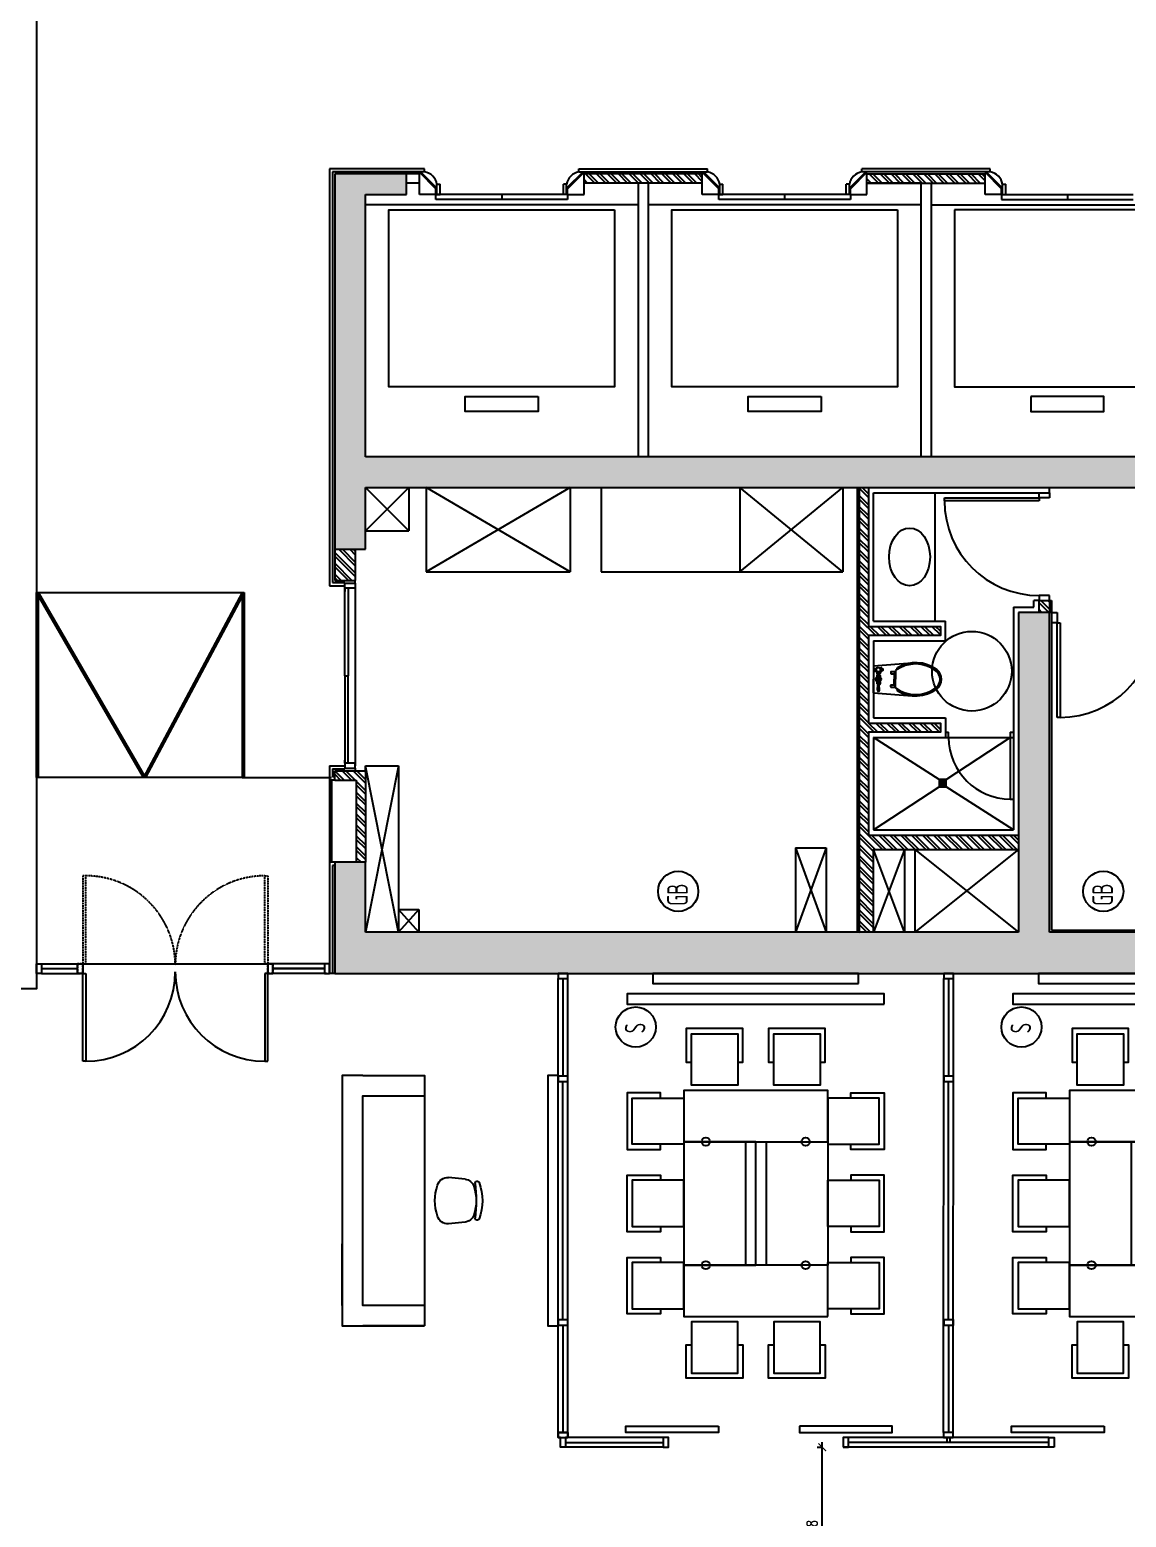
# Model space of a CAD drawing. Header units: millimetres. Extents: x 489570 to 664474, y -400689 to -233120.
# Drawn here: x 536595 to 547257, y -285264 to -270797 of the extents above; entities that cross this region are included whole.
import ezdxf
from ezdxf.lldxf.tags import DXFTag

# ---------------------------------------------------------------- set-up
doc = ezdxf.new("R2010")
doc.units = ezdxf.units.MM
doc.header["$LTSCALE"] = 10
doc.header["$MEASUREMENT"] = 0
doc.linetypes.add('HIDDEN', pattern=[0.375, 0.25, -0.125])
for name, color, linetype in [('03AFP', 2, 'Continuous'), ('06ADS', 6, 'Continuous'), ('07APP', 7, 'Continuous'), ('XREF BB LVL 3$0$X-WTC3-Level 3 segmented$0$DAS', 1, 'XREF BB LVL 3$0$X-WTC3-Level 3 segmented$0$DASHDOT'), ('XREF BB LVL 3$0$X-WTC3-Level 3 segmented$0$DOOR', 2, 'Continuous'), ('XREF BB LVL 3$0$X-WTC3-Level 3 segmented$0$DOR', 2, 'Continuous'), ('XREF BB LVL 3$0$X-WTC3-Level 3 segmented$0$FIN', 7, 'Continuous'), ('XREF BB LVL 3$0$X-WTC3-Level 3 segmented$0$HAT', 251, 'Continuous'), ('XREF BB LVL 3$0$X-WTC3-Level 3 segmented$0$HID', 1, 'XREF BB LVL 3$0$X-WTC3-Level 3 segmented$0$HIDDEN'), ('XREF BB LVL 3$0$X-WTC3-Level 3 segmented$0$PAT', 7, 'Continuous'), ('XREF BB LVL 3$0$X-WTC3-Level 3 segmented$0$ram', 1, 'Continuous'), ('XREF BB LVL 3$0$X-WTC3-Level 3 segmented$0$SAN', 8, 'Continuous'), ('XREF BB LVL 3$0$X-WTC3-Level 3 segmented$0$SHE', 7, 'Continuous'), ('XREF BB LVL 3$0$X-WTC3-Level 3 segmented$0$WAL', 7, 'Continuous'), ('XREF WTC3 FPPP MAY09 1$0$DIMFUR-IN', 1, 'Continuous'), ('XREF WTC3 FPPP MAY09 1$0$X-WTC3-Level 3 segmented$0$PAR-FUL', 2, 'Continuous'), ('XREF WTC3 FPPP MAY09 1$0$X-WTC3-Level 3 segmented$0$ram', 1, 'Continuous')]:
    doc.layers.add(name, color=color, linetype=linetype)
doc.styles.add('DIM', font='ROMANS.shx', dxfattribs={"width": 0.8})
doc.styles.add('XREF WTC3 FPPP MAY09 1$0$PTI', font='archstyl.shx', dxfattribs={"width": 0.75})
tags = doc.linetypes.add('XREF BB LVL 3$0$X-WTC3-Level 3 segmented$0$DASHDOT', pattern=[1, 0.5, -0.25, 0, -0.25]).pattern_tags.tags
tags[10:11] = [DXFTag(74, 4), DXFTag(75, 0), DXFTag(340, '0'), DXFTag(46, 1.0), DXFTag(50, 0.0), DXFTag(44, 0.0), DXFTag(45, 0.0)]
tags[8:9] = [DXFTag(74, 4), DXFTag(75, 0), DXFTag(340, '0'), DXFTag(46, 1.0), DXFTag(50, 0.0), DXFTag(44, 0.0), DXFTag(45, 0.0)]
tags[6:7] = [DXFTag(74, 4), DXFTag(75, 0), DXFTag(340, '0'), DXFTag(46, 1.0), DXFTag(50, 0.0), DXFTag(44, 0.0), DXFTag(45, 0.0)]
tags[4:5] = [DXFTag(74, 4), DXFTag(75, 0), DXFTag(340, '0'), DXFTag(46, 1.0), DXFTag(50, 0.0), DXFTag(44, 0.0), DXFTag(45, 0.0)]
tags = doc.linetypes.add('XREF BB LVL 3$0$X-WTC3-Level 3 segmented$0$HIDDEN', pattern=[0.375, 0.25, -0.125]).pattern_tags.tags
tags[6:7] = [DXFTag(74, 4), DXFTag(75, 0), DXFTag(340, '0'), DXFTag(46, 1.0), DXFTag(50, 0.0), DXFTag(44, 0.0), DXFTag(45, 0.0)]
tags[4:5] = [DXFTag(74, 4), DXFTag(75, 0), DXFTag(340, '0'), DXFTag(46, 1.0), DXFTag(50, 0.0), DXFTag(44, 0.0), DXFTag(45, 0.0)]
tags = doc.linetypes.add('XREF WTC3 FPPP MAY09 1$0$HIDDEN', pattern=[0.375, 0.25, -0.125]).pattern_tags.tags
tags[6:7] = [DXFTag(74, 4), DXFTag(75, 0), DXFTag(340, '0'), DXFTag(46, 1.0), DXFTag(50, 0.0), DXFTag(44, 0.0), DXFTag(45, 0.0)]
tags[4:5] = [DXFTag(74, 4), DXFTag(75, 0), DXFTag(340, '0'), DXFTag(46, 1.0), DXFTag(50, 0.0), DXFTag(44, 0.0), DXFTag(45, 0.0)]
doc.dimstyles.new('DIM 50', dxfattribs={"dimscale": 50, "dimtxt": 2, "dimasz": 1.5, "dimexe": 1, "dimexo": 1, "dimgap": 1, "dimtad": 1, "dimdec": 0, "dimzin": 0, "dimdsep": 46, "dimtxsty": 'DIM', "dimblk": 'ARCHTICK', "dimcen": 0.09, "dimdle": 1, "dimclrd": 9, "dimclre": 9, "dimclrt": 3, "dimadec": 0, "dimazin": 0, "dimtfac": 1, "dimtdec": 0, "dimtix": 1, "dimtmove": 2, "dimatfit": 3, "dimldrblk": 'DOT', "dimfxl": 2, "dimtolj": 1, "dimtzin": 0, "dimarcsym": 0})
pattern_1 = [(225, (259.5, -12500), (53.033, -53.033), []), (225, (224.145, -12500), (53.033, -53.033), [])]

# ---------------------------------------------------------------- blocks, each defined once
blk = doc.blocks.new('XREF WTC3 FPPP MAY09 1$0$MEETING TABLE MMU')
at = {"layer": '03AFP'}
for points in [[(139472, -147061), (139922, -147061), (139922, -147561), (139472, -147561), (139472, -147061), (139922, -147061), (139922, -147336), (139972, -147336), (139972, -147011), (139422, -147011), (139422, -147336), (139472, -147336), (139472, -147061)], [(140272, -147061), (140722, -147061), (140722, -147561), (140272, -147561), (140272, -147061), (140722, -147061), (140722, -147336), (140772, -147336), (140772, -147011), (140222, -147011), (140222, -147336), (140272, -147336), (140272, -147061)], [(138897, -148136), (138897, -147686), (139397, -147686), (139397, -148136), (138897, -148136), (138897, -147686), (139172, -147686), (139172, -147636), (138847, -147636), (138847, -148186), (139172, -148186), (139172, -148136), (138897, -148136)], [(140797, -148111), (140797, -147611), (139397, -147611), (139397, -148111)], [(141297, -148136), (141297, -147686), (140797, -147686), (140797, -148136), (141297, -148136), (141297, -147686), (141022, -147686), (141022, -147636), (141347, -147636), (141347, -148186), (141022, -148186), (141022, -148136), (141297, -148136)], [(139397, -149311), (140097, -149311), (140097, -148111), (139397, -148111)], [(140097, -149311), (140097, -148111), (139997, -148111), (139997, -149311)], [(140097, -149311), (140097, -148111), (140197, -148111), (140197, -149311)], [(140797, -149311), (140097, -149311), (140097, -148111), (140797, -148111)], [(138897, -148486), (138897, -148936), (139397, -148936), (139397, -148486), (138897, -148486), (138897, -148936), (139172, -148936), (139172, -148986), (138847, -148986), (138847, -148436), (139172, -148436), (139172, -148486), (138897, -148486)], [(141297, -148486), (141297, -148936), (140797, -148936), (140797, -148486), (141297, -148486), (141297, -148936), (141022, -148936), (141022, -148986), (141347, -148986), (141347, -148436), (141022, -148436), (141022, -148486), (141297, -148486)], [(138897, -149286), (138897, -149736), (139397, -149736), (139397, -149286), (138897, -149286), (138897, -149736), (139172, -149736), (139172, -149786), (138847, -149786), (138847, -149236), (139172, -149236), (139172, -149286), (138897, -149286)], [(141297, -149286), (141297, -149736), (140797, -149736), (140797, -149286), (141297, -149286), (141297, -149736), (141022, -149736), (141022, -149786), (141347, -149786), (141347, -149236), (141022, -149236), (141022, -149286), (141297, -149286)], [(140797, -149811), (140797, -149311), (139397, -149311), (139397, -149811)], [(139472, -150361), (139922, -150361), (139922, -149861), (139472, -149861), (139472, -150361), (139922, -150361), (139922, -150086), (139972, -150086), (139972, -150411), (139422, -150411), (139422, -150086), (139472, -150086), (139472, -150361)], [(140272, -150361), (140722, -150361), (140722, -149861), (140272, -149861), (140272, -150361), (140722, -150361), (140722, -150086), (140772, -150086), (140772, -150411), (140222, -150411), (140222, -150086), (140272, -150086), (140272, -150361)]]:
    blk.add_lwpolyline(points, close=True, dxfattribs=at)
for centre in [(139612, -148111), (140582, -148111), (139612, -149311), (140582, -149311)]:
    blk.add_circle(centre, 40, dxfattribs=at)
blk = doc.blocks.new('XREF WTC3 FPPP MAY09 1$0$KURSI1')
at = {"layer": '03AFP'}
for p, q in [((-220, 32), (-236, 193)), ((197, 32), (213, 193))]:
    blk.add_line(p, q, dxfattribs=at)
blk.add_lwpolyline([(213, 193, 0.371325), (138, 300, 0.17376), (-161, 300, 0.371325), (-236, 193)], format="xyb", dxfattribs=at)
for centre, radius, start, end in [((-120, 42), 100, 185.7106, 251.518), ((97, 42), 100, 288.482, 354.2894), ((-181, -85), 20, 82.7899, 249.4784), ((-11, 367), 503, 249.4784, 290.5216), ((-11, 1254), 1330, 262.7899, 277.2101), ((-11, 367), 443, 251.518, 288.482), ((158, -85), 20, 290.5216, 97.2101)]:
    blk.add_arc(centre, radius, start, end, dxfattribs=at)
blk = doc.blocks.new('XREF BB LVL 3$0$X-WTC3-Level 3 segmented$0$PA105X')
at = {"layer": 'XREF BB LVL 3$0$X-WTC3-Level 3 segmented$0$DOOR'}
for p, q in [((-0.08, 0.1), (-0.08, 1.02)), ((-0.08, 1.02), (-0.05, 1.02)), ((-0.05, 1.02), (-0.05, 0.1)), ((-1.05, 0.1), (-1.05, 0)), ((-1, 0.1), (-1.05, 0.1)), ((-1.05, 0), (-1, 0)), ((-1, 0), (-1, 0.1)), ((-0.05, 0.1), (-0.08, 0.1)), ((-0.05, 0.1), (0, 0.1)), ((-0.05, 0), (-0.05, 0.1)), ((0, 0), (-0.05, 0)), ((0, 0.1), (0, 0))]:
    blk.add_line(p, q, dxfattribs=at)
blk.add_arc((-0.08, 0.1), 0.92, 90, 180, dxfattribs=at)
blk = doc.blocks.new('XREF BB LVL 3$0$X-WTC3-Level 3 segmented$0$TA-CU714V')
at = {"layer": 'XREF BB LVL 3$0$X-WTC3-Level 3 segmented$0$SAN', "color": 0, "linetype": 'Continuous'}
for p, q in [((0, 65), (376, 95)), ((0, 65), (0, -65)), ((10, 14), (10, 37)), ((22, 34), (10, 34)), ((22, 17), (10, 17)), ((22, 12), (22, 39)), ((30, 12), (30, 39)), ((30, 14), (33, 14)), ((34, 8), (64, 8)), ((36, 11), (36, 8)), ((56, 48), (67, 48)), ((61, 9), (61, 8)), ((68, 12), (64, 12)), ((68, 11), (68, 48)), ((68, 48), (75, 48)), ((68, 11), (74, 11)), ((70, 11), (70, 48)), ((83, 34), (82, 34)), ((83, 26), (82, 26)), ((83, 39), (83, 21)), ((83, 39), (88, 39)), ((83, 21), (88, 21)), ((90, 37), (90, 22)), ((167, 7), (167, -7)), ((170, 10), (213, 10)), ((213, 17), (213, -65)), ((230, 30), (230, 44)), ((0, -195), (0, -65)), ((33, -29), (33, -45)), ((34, -7), (64, -7)), ((34, -27), (63, -27)), ((34, -91), (64, -91)), ((34, -107), (64, -107)), ((36, -91), (36, -86)), ((38, -27), (38, -7)), ((38, -107), (38, -114)), ((38, -168), (42, -115)), ((40, -115), (59, -115)), ((59, -168), (56, -115)), ((59, -27), (59, -7)), ((61, -107), (61, -114)), ((64, -29), (64, -45)), ((64, -91), (64, -84)), ((167, -137), (167, -123)), ((170, -11), (202, -11)), ((170, -120), (202, -120)), ((170, -141), (213, -141)), ((202, -6), (202, -65)), ((202, -124), (202, -65)), ((206, -3), (213, -3)), ((206, -127), (213, -127)), ((213, -147), (213, -65)), ((0, -195), (376, -226)), ((230, -160), (230, -174))]:
    blk.add_line(p, q, dxfattribs=at)
for points in [[(30, 39, 0.118426), (30, 40, 0.104638), (29, 41, 0.089652), (28, 42, 0.081329), (26, 42, 0.081329), (25, 42, 0.089652), (23, 41, 0.104638), (23, 40, 0.118426), (22, 39, 0.118426), (23, 38, 0.104638), (23, 37, 0.089652), (25, 36, 0.081329), (26, 36, 0.081329), (28, 36, 0.089652), (29, 37, 0.104638), (30, 38, 0.118426)], [(30, 26, 0.050004), (30, 29, 0.063828), (29, 31, 0.10367), (28, 33, 0.177525), (26, 34, 0.177525), (25, 33, 0.10367), (23, 31, 0.063828), (23, 29, 0.050004), (22, 26, 0.050004), (23, 22, 0.063828), (23, 20, 0.10367), (25, 18, 0.177525), (26, 18, 0.177525), (28, 18, 0.10367), (29, 20, 0.063828), (30, 22, 0.050004)], [(30, 12, 0.118426), (30, 14, 0.104638), (29, 15, 0.089652), (28, 15, 0.081329), (26, 16, 0.081329), (25, 15, 0.089652), (23, 15, 0.104638), (23, 14, 0.118426), (22, 12, 0.118426), (23, 11, 0.104638), (23, 10, 0.089652), (25, 10, 0.081329), (26, 9, 0.081329), (28, 9, 0.089652), (29, 10, 0.104638), (30, 11, 0.118426)], [(34, -7, 0.190243), (35, -7, 0.100817), (37, -5, 0.058938), (37, -3, 0.045387), (38, 0, 0.045387), (37, 4, 0.058938), (37, 6, 0.100817), (35, 8, 0.190243), (34, 8, 0.190243), (33, 8, 0.100817), (32, 6, 0.058938), (31, 4, 0.045387), (31, 0, 0.045387), (31, -3, 0.058938), (32, -5, 0.100817), (33, -7, 0.190243)], [(49, -7, 0.074722), (53, -7, 0.085277), (57, -5, 0.106212), (59, -2, 0.127921), (60, 0, 0.127921), (59, 3, 0.106212), (57, 6, 0.085277), (53, 7, 0.074722), (49, 8, 0.074722), (45, 7, 0.085277), (42, 6, 0.106212), (40, 3, 0.127921), (39, 0, 0.127921), (40, -2, 0.106212), (42, -5, 0.085277), (45, -7, 0.074722)], [(64, -7, 0.190243), (66, -7, 0.100817), (67, -5, 0.058938), (68, -3, 0.045387), (68, 0, 0.045387), (68, 4, 0.058938), (67, 6, 0.100817), (66, 8, 0.190243), (64, 8, 0.190243), (63, 8, 0.100817), (62, 6, 0.058938), (61, 4, 0.045387), (61, 0, 0.045387), (61, -3, 0.058938), (62, -5, 0.100817), (63, -7, 0.190243)], [(34, -107, 0.190243), (35, -106, 0.100817), (37, -104, 0.058938), (37, -102, 0.045387), (38, -99, 0.045387), (37, -96, 0.058938), (37, -94, 0.100817), (35, -92, 0.190243), (34, -91, 0.190243), (33, -92, 0.100817), (32, -94, 0.058938), (31, -96, 0.045387), (31, -99, 0.045387), (31, -102, 0.058938), (32, -104, 0.100817), (33, -106, 0.190243)], [(49, -107, 0.074722), (53, -106, 0.085277), (57, -104, 0.106212), (59, -102, 0.127921), (60, -99, 0.127921), (59, -96, 0.106212), (57, -94, 0.085277), (53, -92, 0.074722), (49, -91, 0.074722), (45, -92, 0.085277), (42, -94, 0.106212), (40, -96, 0.127921), (39, -99, 0.127921), (40, -102, 0.106212), (42, -104, 0.085277), (45, -106, 0.074722)], [(64, -107, 0.190243), (66, -106, 0.100817), (67, -104, 0.058938), (68, -102, 0.045387), (68, -99, 0.045387), (68, -96, 0.058938), (67, -94, 0.100817), (66, -92, 0.190243), (64, -91, 0.190243), (63, -92, 0.100817), (62, -94, 0.058938), (61, -96, 0.045387), (61, -99, 0.045387), (61, -102, 0.058938), (62, -104, 0.100817), (63, -106, 0.190243)]]:
    blk.add_lwpolyline(points, format="xyb", close=True, dxfattribs=at)
blk.add_lwpolyline([(49, -56), (41, -60), (41, -68), (49, -73), (56, -68), (56, -60)], close=True, dxfattribs=at)
for centre, radius in [((48, -64), 25.1), ((48, -64), 20.5), ((49, -64), 6.36)]:
    blk.add_circle(centre, radius, dxfattribs=at)
for centre, radius, start, end in [((0, 37), 9.84, 0.5943, 92.0533), ((0, 14), 9.84, 267.9467, 359.4057), ((55, 3), 44.4, 89.1806, 124.5357), ((33, 11), 2.59, 0, 90), ((64, 9), 2.59, 90, 180), ((67, 47), 1.04, 0, 90), ((74, 16), 5.18, 270, 333.0965), ((75, 43), 5.18, 22.5111, 90), ((44, 31), 38.2, 333.0965, 22.5111), ((88, 37), 1.55, 0, 90), ((88, 22), 1.55, 270, 0), ((170, 7), 3.24, 90, 180), ((217, 17), 3.24, 126.7705, 180), ((410, -242), 326, 53.0131, 126.7705), ((233, 44), 3.24, 121.7858, 180), ((410, -242), 339, 53.0131, 121.7858), ((543, -64), 104, 359.3863, 52.4897), ((543, -64), 117, 359.3863, 52.4897), ((34, -29), 1.55, 90, 180), ((40, -114), 1.55, 180, 270), ((59, -114), 1.55, 270, 0), ((63, -29), 1.55, 0, 90), ((170, -7), 3.24, 180, 270), ((170, -123), 3.24, 90, 180), ((170, -137), 3.24, 180, 270), ((206, -6), 3.24, 90, 180), ((206, -124), 3.24, 180, 270), ((543, -66), 104, 307.5103, 0.6137), ((543, -66), 117, 307.5103, 0.6137), ((48, -171), 10.8, 162.4211, 13.723), ((217, -147), 3.24, 180, 233.2295), ((410, 112), 326, 233.2295, 306.9869), ((233, -174), 3.24, 180, 238.2142), ((410, 112), 339, 238.2142, 306.9869)]:
    blk.add_arc(centre, radius, start, end, dxfattribs=at)
blk = doc.blocks.new('XREF BB LVL 3$0$X-WTC3-Level 3 segmented$0$CORE3-8')
at = {"layer": 'XREF BB LVL 3$0$X-WTC3-Level 3 segmented$0$HAT'}
for points in [[(-9325, -1550), (-9325, -14950), (-1550, -14950), (-1550, -11440), (-1850, -11440), (-1850, -14550), (-5815, -14550), (-5815, -9600), (-6115, -9600), (-6115, -14550), (-8925, -14550), (-8925, -8500), (-5815, -8500), (-5815, -8200), (-8925, -8200), (-8925, -1850), (-8245, -1850), (-8245, -1550)], [(-1750, -9600), (-1750, -10000), (-4300, -10000), (-4300, -1850), (-1750, -1850), (-1750, -2250), (-1550, -2250), (-1550, -1550), (-5200, -1550), (-5200, -1850), (-4600, -1850), (-4600, -10300), (-1550, -10300), (-1550, -9600)]]:
    blk.add_hatch(color=256, dxfattribs=at).paths.add_polyline_path(points)
h = blk.add_hatch(dxfattribs=at)
h.set_pattern_fill('ANSI32', color=8, scale=200, style=0)
h.set_pattern_definition([(45, (-259.5, 12500), (-53.033, 53.033), []), (45, (-224.145, 12500), (-53.033, 53.033), [])])
h.paths.add_polyline_path([(-1550, -3975), (-1640, -3975), (-1640, -5125), (-1550, -5125)])
h.paths.add_polyline_path([(-1550, -6725), (-1640, -6725), (-1640, -7875), (-1550, -7875)])
h = blk.add_hatch(dxfattribs=at)
h.set_pattern_fill('ANSI32', color=8, scale=200, angle=180, style=0)
h.set_pattern_definition(pattern_1)
h.paths.add_polyline_path([(-8925, -6790), (-8120, -6790), (-8120, -8200), (-7980, -8200), (-7980, -6740), (-6980, -6740), (-6980, -7440), (-6890, -7440), (-6890, -6740), (-6875, -6740), (-6875, -6650), (-8925, -6650)])
h.paths.add_polyline_path([(-6875, -6740), (-6040, -6740), (-6040, -7440), (-5950, -7440), (-5950, -6740), (-4600, -6740), (-4600, -6650), (-6875, -6650)])
h = blk.add_hatch(dxfattribs=at)
h.set_pattern_fill('ANSI32', color=8, scale=200, angle=180, style=0)
h.set_pattern_definition(pattern_1)
h.paths.add_polyline_path([(-5700, -8500), (-5700, -8400), (-5815, -8400), (-5815, -8500)])
at = {"layer": 'XREF BB LVL 3$0$X-WTC3-Level 3 segmented$0$SAN'}
h = blk.add_hatch(dxfattribs=at)
h.set_pattern_fill('ANSI31', color=256, scale=100, angle=225, style=0)
h.set_pattern_definition([(270, (257, -12500), (12.5, -4e-15), [])])
h.paths.add_polyline_path([(-7512, -7497), (-7442, -7497), (-7442, -7427), (-7512, -7427)])
at = {"layer": 'XREF BB LVL 3$0$X-WTC3-Level 3 segmented$0$DAS'}
for p, q in [((-8925, -2170), (-7305, -1850)), ((-7305, -2170), (-8925, -1850)), ((-4600, -2270), (-5020, -1850)), ((-5020, -2270), (-4600, -1850)), ((-8925, -2370), (-8705, -2170)), ((-8705, -2370), (-8925, -2170)), ((-4600, -3840), (-5420, -2440)), ((-5420, -3840), (-4600, -2440)), ((-5420, -6490), (-4600, -5490)), ((-5420, -5490), (-4600, -6490)), ((-8105, -6330), (-8925, -6030)), ((-8105, -6030), (-8925, -6330)), ((-8925, -7090), (-8120, -6790)), ((-8120, -7090), (-8925, -6790)), ((-8120, -8200), (-8925, -7190)), ((-8120, -7190), (-8925, -8200))]:
    blk.add_line(p, q, dxfattribs=at)
at = {"layer": 'XREF BB LVL 3$0$X-WTC3-Level 3 segmented$0$DOOR'}
for p, q in [((-7445, -1550), (-7445, -1500)), ((-7305, -1500), (-7445, -1500)), ((-7415, -1550), (-7415, -1530)), ((-7335, -1530), (-7415, -1530)), ((-7335, -1530), (-7335, -1650)), ((-7305, -1500), (-7305, -1650)), ((-5555, -1500), (-5555, -1650)), ((-5525, -1530), (-5525, -1650)), ((-7330, -1650), (-7335, -1650)), ((-7330, -1650), (-7330, -1750)), ((-7280, -1650), (-7330, -1650)), ((-7280, -1650), (-7250, -1650)), ((-7280, -1750), (-7280, -1650)), ((-6430, -1650), (-7280, -1650)), ((-7280, -1680), (-6430, -1680)), ((-6430, -1650), (-5580, -1650)), ((-6430, -1650), (-6430, -1680)), ((-5580, -1680), (-6430, -1680)), ((-5580, -1650), (-5610, -1650)), ((-5580, -1750), (-5580, -1650)), ((-5580, -1650), (-5530, -1650)), ((-5530, -1650), (-5525, -1650)), ((-5530, -1650), (-5530, -1750)), ((-7330, -1750), (-7355, -1750)), ((-7355, -1850), (-7305, -1850)), ((-7330, -1750), (-7280, -1750)), ((-5555, -1750), (-7305, -1750)), ((-5530, -1750), (-5580, -1750)), ((-5530, -1750), (-5505, -1750))]:
    blk.add_line(p, q, dxfattribs=at)
at = {"layer": 'XREF BB LVL 3$0$X-WTC3-Level 3 segmented$0$DOOR', "color": 8}
for p, q in [((-7445, -1550), (-7355, -1550)), ((-7445, -1550), (-7445, -1760)), ((-7387, -1550), (-7445, -1608)), ((-7355, -1553), (-7445, -1643)), ((-7355, -1550), (-7355, -1850)), ((-5505, -1550), (-5505, -1750)), ((-5478, -1550), (-5505, -1577)), ((-7355, -1730), (-7475, -1850)), ((-7355, -1624), (-7445, -1714)), ((-7355, -1659), (-7445, -1749)), ((-7703, -1760), (-7793, -1850)), ((-7668, -1760), (-7758, -1850)), ((-7597, -1760), (-7687, -1850)), ((-7562, -1760), (-7652, -1850)), ((-7491, -1760), (-7581, -1850)), ((-7456, -1760), (-7546, -1850)), ((-7355, -1765), (-7440, -1850)), ((-7355, -1836), (-7369, -1850))]:
    blk.add_line(p, q, dxfattribs=at)
at = {"layer": 'XREF BB LVL 3$0$X-WTC3-Level 3 segmented$0$DOR'}
for p, q in [((-7445, -1500), (-8245, -1500)), ((-7445, -1520), (-8245, -1520)), ((-7030, -7490), (-7030, -8150)), ((-7030, -7520), (-6980, -7520)), ((-6980, -7490), (-6980, -7520)), ((-6980, -8120), (-7630, -8120)), ((-7630, -8120), (-7630, -8150)), ((-6980, -8120), (-6980, -8150))]:
    blk.add_line(p, q, dxfattribs=at)
blk.add_arc((-7030, -8120), 600, 90, 180, dxfattribs=at)
at = {"layer": 'XREF BB LVL 3$0$X-WTC3-Level 3 segmented$0$FIN'}
for p, q in [((-8245, -1500), (-9325, -1500)), ((-9325, -1550), (-9325, -1500)), ((-8275, -1530), (-9325, -1530)), ((-8275, -1550), (-8275, -1530)), ((-8245, -1550), (-8245, -1500)), ((-1500, -1500), (-5555, -1500)), ((-1530, -1530), (-5525, -1530)), ((-1530, -2425), (-1530, -1530)), ((-1500, -2425), (-1500, -1500)), ((-1850, -4500), (-1850, -1850)), ((-1530, -2371), (-1694, -2535)), ((-1530, -2385), (-1690, -2545)), ((-1530, -2425), (-1500, -2425)), ((-1800, -3815), (-1800, -2535)), ((-1800, -2535), (-1750, -2535)), ((-1750, -3815), (-1750, -2535)), ((-1750, -2535), (-1694, -2535)), ((-1750, -2535), (-1750, -2575)), ((-1750, -2545), (-1750, -2575)), ((-1750, -2545), (-1650, -2545)), ((-1750, -2545), (-1650, -2545)), ((-1750, -2575), (-1650, -2575)), ((-1750, -2575), (-1650, -2575)), ((-1650, -2545), (-1650, -2575)), ((-1750, -3175), (-1800, -3175)), ((-1750, -3815), (-1800, -3815)), ((-1750, -3775), (-1650, -3775)), ((-1750, -3815), (-1750, -3775)), ((-1750, -3805), (-1750, -3775)), ((-1750, -3775), (-1650, -3775)), ((-1750, -3805), (-1650, -3805)), ((-1750, -3805), (-1650, -3805)), ((-1750, -3815), (-1694, -3815)), ((-1530, -3979), (-1694, -3815)), ((-1530, -3965), (-1690, -3805)), ((-1650, -3805), (-1650, -3775)), ((-1530, -3925), (-1530, -5175)), ((-1530, -3925), (-1500, -3925)), ((-1500, -3925), (-1500, -5175)), ((-1850, -7250), (-1850, -4600)), ((-1530, -5121), (-1694, -5285)), ((-1530, -5135), (-1690, -5295)), ((-1530, -5175), (-1500, -5175)), ((-1800, -5285), (-1750, -5285)), ((-1800, -6565), (-1800, -5285)), ((-1750, -5285), (-1750, -5325)), ((-1750, -5285), (-1694, -5285)), ((-1750, -6565), (-1750, -5285)), ((-1750, -5295), (-1650, -5295)), ((-1750, -5295), (-1650, -5295)), ((-1750, -5295), (-1750, -5325)), ((-1750, -5325), (-1650, -5325)), ((-1750, -5325), (-1650, -5325)), ((-1650, -5295), (-1650, -5325)), ((-1750, -5925), (-1800, -5925)), ((-1750, -6565), (-1800, -6565)), ((-1750, -6555), (-1750, -6525)), ((-1750, -6565), (-1750, -6525)), ((-1750, -6525), (-1650, -6525)), ((-1750, -6525), (-1650, -6525)), ((-1750, -6555), (-1650, -6555)), ((-1750, -6555), (-1650, -6555)), ((-1750, -6565), (-1694, -6565)), ((-1530, -6729), (-1694, -6565)), ((-1530, -6715), (-1690, -6555)), ((-1650, -6555), (-1650, -6525)), ((-7030, -6790), (-7930, -6790)), ((-7930, -6790), (-7930, -8150)), ((-7030, -6790), (-7030, -7490)), ((-6090, -6790), (-6840, -6790)), ((-6840, -6790), (-6840, -7490)), ((-6090, -6790), (-6090, -7490)), ((-5900, -6790), (-4650, -6790)), ((-5900, -6790), (-5900, -7490)), ((-4650, -6790), (-4650, -8500)), ((-1530, -6675), (-1500, -6675)), ((-1530, -7925), (-1530, -6675)), ((-1500, -7925), (-1500, -6675)), ((-1850, -7350), (-1850, -10000)), ((-6840, -7490), (-7030, -7490)), ((-6090, -7490), (-5900, -7490)), ((-5900, -7390), (-4650, -7390)), ((-1530, -7871), (-1694, -8035)), ((-1530, -7885), (-1690, -8045)), ((-1530, -7925), (-1500, -7925)), ((-1800, -8035), (-1800, -9315)), ((-1750, -8035), (-1800, -8035)), ((-1750, -8035), (-1750, -9315)), ((-1750, -8035), (-1694, -8035)), ((-1750, -8035), (-1750, -8075)), ((-1750, -8045), (-1650, -8045)), ((-1750, -8045), (-1750, -8075)), ((-1750, -8045), (-1650, -8045)), ((-1750, -8075), (-1650, -8075)), ((-1750, -8075), (-1650, -8075)), ((-1650, -8045), (-1650, -8075)), ((-5765, -8150), (-7930, -8150)), ((-5765, -8150), (-5765, -8350)), ((-5765, -8350), (-5700, -8350)), ((-5700, -8400), (-5700, -8350)), ((-4650, -8500), (-4600, -8500)), ((-1750, -8675), (-1800, -8675))]:
    blk.add_line(p, q, dxfattribs=at)
for points in [[(-1900, -4272), (-3620, -4272), (-3620, -2078), (-1900, -2078)], [(-3716, -3530), (-3860, -3530), (-3860, -2820), (-3716, -2820)], [(-1900, -7022), (-3620, -7022), (-3620, -4828), (-1900, -4828)], [(-3716, -6280), (-3860, -6280), (-3860, -5570), (-3716, -5570)], [(-1900, -7578), (-3620, -7578), (-3620, -9772), (-1900, -9772)], [(-3716, -8320), (-3860, -8320), (-3860, -9030), (-3716, -9030)]]:
    blk.add_lwpolyline(points, close=True, dxfattribs=at)
for centre, start, end in [((-1676, -2399), 280.126, 349.874), ((-1676, -3951), 10.126, 79.874), ((-1676, -5149), 280.126, 349.874), ((-1676, -6701), 10.126, 79.874), ((-1676, -7899), 280.126, 349.874)]:
    blk.add_arc(centre, 148, start, end, dxfattribs=at)
at = {"layer": 'XREF BB LVL 3$0$X-WTC3-Level 3 segmented$0$HAT', "color": 8}
for p, q in [((-5337, -1550), (-5505, -1718)), ((-5443, -1550), (-5505, -1612)), ((-5372, -1550), (-5505, -1683)), ((-5266, -1550), (-5466, -1750)), ((-5231, -1550), (-5431, -1750)), ((-5200, -1590), (-5360, -1750)), ((-5200, -1625), (-5325, -1750)), ((-5200, -1696), (-5254, -1750)), ((-5200, -1731), (-5219, -1750)), ((-8198, -1760), (-8245, -1807)), ((-8234, -1760), (-8245, -1771)), ((-8128, -1760), (-8218, -1850)), ((-8092, -1760), (-8182, -1850)), ((-8022, -1760), (-8112, -1850)), ((-7986, -1760), (-8076, -1850)), ((-7916, -1760), (-8006, -1850)), ((-7880, -1760), (-7970, -1850)), ((-7810, -1760), (-7900, -1850)), ((-7774, -1760), (-7864, -1850)), ((-1640, -5125), (-1640, -3975)), ((-1640, -3975), (-1550, -3975)), ((-1550, -5125), (-1550, -3975)), ((-1640, -5125), (-1550, -5125)), ((-4600, -6650), (-8925, -6650)), ((-1640, -6725), (-1550, -6725)), ((-1640, -6725), (-1640, -7875)), ((-1550, -6725), (-1550, -7875)), ((-8120, -7090), (-8925, -7090)), ((-8120, -7190), (-8925, -7190)), ((-1640, -7875), (-1550, -7875)), ((-5815, -8400), (-5700, -8400)), ((-5700, -8500), (-5815, -8500))]:
    blk.add_line(p, q, dxfattribs=at)
at = {"layer": 'XREF BB LVL 3$0$X-WTC3-Level 3 segmented$0$HAT'}
for p, q in [((-1640, -2375), (-1640, -2250)), ((-1550, -2375), (-1550, -2250)), ((-1640, -2375), (-1550, -2375)), ((-1640, -7250), (-1640, -6725))]:
    blk.add_line(p, q, dxfattribs=at)
at = {"layer": 'XREF BB LVL 3$0$X-WTC3-Level 3 segmented$0$HAT', "color": 8}
for points in [[(-8925, -6790), (-8120, -6790), (-8120, -8200)], [(-4600, -6740), (-5950, -6740), (-5950, -7440), (-6040, -7440), (-6040, -6740), (-6890, -6740), (-6890, -7440), (-6980, -7440), (-6980, -6740), (-7980, -6740), (-7980, -8200)]]:
    blk.add_lwpolyline(points, dxfattribs=at)
at = {"layer": 'XREF BB LVL 3$0$X-WTC3-Level 3 segmented$0$HID'}
for p, q in [((-5420, -4140), (-5420, -5490)), ((-4600, -4140), (-5420, -4140))]:
    blk.add_line(p, q, dxfattribs=at)
at = {"layer": 'XREF BB LVL 3$0$X-WTC3-Level 3 segmented$0$PAT'}
for p, q in [((-7305, -1850), (-7305, -2170)), ((-5020, -1850), (-5020, -2270)), ((-7305, -2170), (-8925, -2170)), ((-8705, -2170), (-8705, -2370)), ((-4600, -2270), (-5020, -2270)), ((-8705, -2370), (-8925, -2370)), ((-4600, -2440), (-5420, -2440)), ((-5420, -2440), (-5420, -3840)), ((-1750, -2535), (-1750, -2375)), ((-1750, -2375), (-1640, -2375)), ((-4600, -3840), (-5420, -3840)), ((-1750, -3815), (-1750, -3975)), ((-1750, -3975), (-1640, -3975)), ((-1640, -4500), (-4300, -4500)), ((-1640, -4600), (-4300, -4600)), ((-1750, -5125), (-1640, -5125)), ((-1750, -5285), (-1750, -5125)), ((-4600, -5490), (-5420, -5490)), ((-5420, -5490), (-5420, -6490)), ((-8105, -6030), (-8925, -6030)), ((-8105, -6030), (-8105, -6330)), ((-8105, -6330), (-8925, -6330)), ((-4600, -6490), (-5420, -6490)), ((-1750, -6565), (-1750, -6725)), ((-7930, -6790), (-7510, -7427)), ((-7440, -7427), (-7030, -6790)), ((-1750, -6725), (-1640, -6725)), ((-1650, -7250), (-4300, -7250)), ((-1650, -7350), (-4300, -7350)), ((-7930, -8150), (-7510, -7497)), ((-7440, -7497), (-7030, -8120)), ((-1750, -8035), (-1750, -7875)), ((-1750, -7875), (-1640, -7875))]:
    blk.add_line(p, q, dxfattribs=at)
at = {"layer": 'XREF BB LVL 3$0$X-WTC3-Level 3 segmented$0$SAN'}
blk.add_lwpolyline([(-7440, -7497), (-7440, -7427), (-7510, -7427), (-7510, -7497)], close=True, dxfattribs=at)
blk.add_ellipse((-5275, -7140), major_axis=(281, 0), ratio=0.71048, dxfattribs=at)
at = {"layer": 'XREF BB LVL 3$0$X-WTC3-Level 3 segmented$0$SHE'}
for p, q in [((-9325, -1550), (-9325, -14950)), ((-8245, -1550), (-9325, -1550)), ((-8245, -1850), (-8245, -1550)), ((-1550, -1550), (-5200, -1550)), ((-5200, -1550), (-5200, -1850)), ((-1550, -2250), (-1550, -1550)), ((-8925, -8200), (-8925, -1850)), ((-8925, -1850), (-8245, -1850)), ((-5200, -1850), (-4600, -1850)), ((-4600, -1850), (-4600, -10300)), ((-4300, -10000), (-4300, -1850)), ((-4300, -1850), (-1750, -1850)), ((-1750, -1850), (-1750, -2250)), ((-1750, -2250), (-1550, -2250)), ((-5815, -8200), (-8925, -8200)), ((-5815, -8500), (-5815, -8200)), ((-8925, -14550), (-8925, -8500)), ((-8925, -8500), (-5815, -8500))]:
    blk.add_line(p, q, dxfattribs=at)
at = {"layer": 'XREF BB LVL 3$0$X-WTC3-Level 3 segmented$0$WAL', "color": 8}
for p, q in [((-5200, -1550), (-5505, -1550)), ((-7445, -1760), (-8245, -1760)), ((-7355, -1850), (-8245, -1850)), ((-5200, -1750), (-5505, -1750))]:
    blk.add_line(p, q, dxfattribs=at)
at = {"layer": 'XREF BB LVL 3$0$X-WTC3-Level 3 segmented$0$WAL'}
for p, q in [((-4600, -6630), (-8925, -6630)), ((-8905, -8520), (-8905, -14530)), ((-5700, -8520), (-8905, -8520)), ((-5915, -8525), (-5915, -8520)), ((-5815, -8525), (-5815, -8500)), ((-5700, -8500), (-5700, -8520))]:
    blk.add_line(p, q, dxfattribs=at)
at = {"layer": 'XREF BB LVL 3$0$X-WTC3-Level 3 segmented$0$DOR', "xscale": 1000, "yscale": 1000, "zscale": 1000}
blk.add_blockref('XREF BB LVL 3$0$X-WTC3-Level 3 segmented$0$PA105X', (-4650, -8500), dxfattribs=at)
at = {"layer": 'XREF BB LVL 3$0$X-WTC3-Level 3 segmented$0$DOR', "xscale": 1000, "yscale": 1000, "zscale": 1000, "rotation": 90}
blk.add_blockref('XREF BB LVL 3$0$X-WTC3-Level 3 segmented$0$PA105X', (-5815, -8525), dxfattribs=at)
at = {"layer": 'XREF BB LVL 3$0$X-WTC3-Level 3 segmented$0$SAN', "rotation": 270}
blk.add_blockref('XREF BB LVL 3$0$X-WTC3-Level 3 segmented$0$TA-CU714V', (-6400, -6790), dxfattribs=at)
blk = doc.blocks.new('XREF BB LVL 3$0$X-WTC3-Level 3 segmented$0$pd')
at = {"layer": 'XREF BB LVL 3$0$X-WTC3-Level 3 segmented$0$DOOR'}
for p, q in [((-1850, 934), (-1850, 79)), ((-1820, 934), (-1850, 934)), ((-1820, 79), (-1820, 934)), ((-80, 934), (-50, 934)), ((-80, 79), (-80, 934)), ((-50, 934), (-50, 79)), ((-1850, 79), (-1900, 79)), ((-1900, 79), (-1900, -15)), ((-1850, 79), (-1820, 79)), ((-1850, -15), (-1850, 79)), ((-50, 79), (-80, 79)), ((-50, 79), (0, 79)), ((-50, -15), (-50, 79)), ((0, 79), (0, -15)), ((-1900, -15), (-1850, -15)), ((0, -15), (-50, -15))]:
    blk.add_line(p, q, dxfattribs=at)
for centre, start, end in [((-1820, 64), 0, 90), ((-80, 64), 90, 180)]:
    blk.add_arc(centre, 870, start, end, dxfattribs=at)
blk = doc.blocks.new('_ARCHTICK')
at = {"color": 0, "linetype": 'ByBlock', "const_width": 0.15}
blk.add_lwpolyline([(-0.5, -0.5), (0.5, 0.5)], dxfattribs=at)
blk = doc.blocks.new('*D94')
at = {"layer": '07APP', "color": 9, "lineweight": -2, "transparency": 16777216}
for p, q in [((544301, -286322), (544301, -284534)), ((544286, -284584), (544251, -284584)), ((544036, -286272), (544351, -286272))]:
    blk.add_line(p, q, dxfattribs=at)
at = {"layer": 'Defpoints', "color": 0, "transparency": 16777216}
for p in [(544301, -284584), (544336, -284584), (543986, -286272)]:
    blk.add_point(p, dxfattribs=at)
at = {"layer": '07APP', "color": 9, "lineweight": -2, "transparency": 16777216, "xscale": 75, "yscale": 75, "zscale": 75}
for p, rotation in [((544301, -284584), 90), ((544301, -286272), 270)]:
    blk.add_blockref('_ARCHTICK', p, dxfattribs=dict(at, rotation=rotation))
at = {"layer": '07APP', "color": 3, "transparency": 16777216, "insert": (544201, -285428), "char_height": 100, "attachment_point": 5, "rotation": 90, "style": 'DIM'}
blk.add_mtext('\\A1;1688', dxfattribs=at)
blk = doc.blocks.new('_DOT')
at = {"color": 0, "linetype": 'ByBlock'}
blk.add_line((-0.5, 0), (-1, 0), dxfattribs=at)
at = {"color": 0, "linetype": 'ByBlock', "const_width": 0.5}
blk.add_lwpolyline([(-0.25, 0, 1), (0.25, 0, 1)], format="xyb", close=True, dxfattribs=at)
blk = doc.blocks.new('dot')
at = {"color": 2, "lineweight": -2}
for p, q in [((0, -20.65), (0, 20.65)), ((-20.65, 0), (20.65, 0))]:
    blk.add_line(p, q, dxfattribs=at)
at = {"const_width": 10}
blk.add_lwpolyline([(5, 0, 1), (-5, 0, 1)], format="xyb", close=True, dxfattribs=at)

msp = doc.modelspace()

# ---------------------------------------------------------------- linework, layer by layer
for p, q in [((539987.9, -272149.6), (539509.7, -272149.6)), ((539509.7, -272149.6), (539509.7, -272627.8)), ((539509.7, -272627.8), (539509.7, -272627.8)), ((541779.6, -279974.6), (541779.6, -279974.6))]:
    msp.add_line(p, q)
at = {"layer": '03AFP'}
for points in [[(544654.3, -280074.5), (544654.3, -279974.6), (542653.9, -279974.6), (542653.9, -280074.5)], [(548404.8, -280074.5), (548404.8, -279974.6), (546404.4, -279974.6), (546404.4, -280074.5)], [(541732.1, -283403.5), (541732.1, -280966.4), (541632.5, -280966.4), (541632.5, -283403.5)]]:
    msp.add_lwpolyline(points, close=True, dxfattribs=at)
at = {"layer": '03AFP', "linetype": 'XREF WTC3 FPPP MAY09 1$0$HIDDEN'}
for points in [[(544904.3, -280274.3), (544904.3, -280174.4), (542403.9, -280174.4), (542403.9, -280274.3)], [(548654.8, -280274.3), (548654.8, -280174.4), (546154.4, -280174.4), (546154.4, -280274.3)]]:
    msp.add_lwpolyline(points, close=True, dxfattribs=at)
at = {"layer": '03AFP'}
for points in [[(539832.5, -280966.4), (539632.5, -280966.4), (539632.5, -283403.5), (539832.5, -283403.5)], [(539832.5, -280966.4), (540432.5, -280966.4), (540432.5, -283403.5)], [(540432.5, -283203.5), (539832.5, -283203.5), (539832.5, -281166.4), (540432.5, -281166.4)], [(539632.5, -283203.5), (539632.5, -282603.5)], [(539632.5, -283203.5), (539632.5, -283403.5), (540432.5, -283403.5)], [(540432.5, -283203.5), (539832.5, -283203.5)], [(540432.5, -283403.5), (539832.5, -283403.5)]]:
    msp.add_lwpolyline(points, dxfattribs=at)
for centre in [(542899.8, -279176.7), (547033.9, -279176.7), (542487.5, -280496.5), (546238, -280496.5)]:
    msp.add_circle(centre, 195.4, dxfattribs=at)
at = {"layer": '06ADS', "color": 8, "linetype": 'HIDDEN'}
for p, q in [((537139.8, -279025.6), (537109.8, -279025.6)), ((537109.8, -279025.6), (537109.8, -279880.6)), ((537139.8, -279880.6), (537139.8, -279025.6)), ((538879.8, -279880.6), (538879.8, -279025.6)), ((538879.8, -279025.6), (538909.8, -279025.6)), ((538909.8, -279025.6), (538909.8, -279880.6)), ((537059.8, -279880.6), (537059.8, -279974.6)), ((537109.8, -279880.6), (537059.8, -279880.6)), ((537109.8, -279974.6), (537109.8, -279880.6)), ((537109.8, -279880.6), (537139.8, -279880.6)), ((538909.8, -279880.6), (538879.8, -279880.6)), ((538909.8, -279974.6), (538909.8, -279880.6)), ((538909.8, -279880.6), (538959.8, -279880.6)), ((538959.8, -279880.6), (538959.8, -279974.6)), ((537059.8, -279974.6), (537109.8, -279974.6)), ((538959.8, -279974.6), (538909.8, -279974.6))]:
    msp.add_line(p, q, dxfattribs=at)
at = {"layer": '06ADS'}
msp.add_line((537109.7, -279880.6), (538909.7, -279880.6), dxfattribs=at)
for points in [[(536709.7, -279974.6), (536659.7, -279974.6), (536659.7, -279880.6), (536709.7, -279880.6)], [(538909.8, -279974.6), (538959.8, -279974.6), (538959.8, -279880.6), (538909.8, -279880.6)], [(539459.7, -279974.6), (539509.7, -279974.6), (539509.7, -279880.6), (539459.7, -279880.6)]]:
    msp.add_lwpolyline(points, close=True, dxfattribs=at)
for points in [[(536709.7, -279880.6), (537059.7, -279880.6)], [(536709.7, -279927.6), (537059.7, -279927.6)], [(536729.6, -279880.6), (537079.6, -279880.6)], [(539459.7, -279880.6), (538959.7, -279880.6)], [(538959.7, -279927.6), (539459.7, -279927.6)], [(539459.7, -279927.6), (538959.7, -279927.6)], [(539479.6, -279880.6), (538979.6, -279880.6)], [(536709.7, -279974.6), (537059.7, -279974.6)], [(536729.6, -279974.6), (537079.6, -279974.6)], [(539459.7, -279974.6), (538959.7, -279974.6)], [(539479.6, -279974.6), (538979.6, -279974.6)]]:
    msp.add_lwpolyline(points, dxfattribs=at)
at = {"layer": '06ADS', "color": 8, "linetype": 'HIDDEN'}
for centre, start, end in [((537139.8, -279895.6), 0, 90), ((538879.8, -279895.6), 90, 180)]:
    msp.add_arc(centre, 870, start, end, dxfattribs=at)
at = {"layer": '07APP'}
for p, q in [((541779.6, -283345.3), (541779.6, -281024.6)), ((545529.6, -283345.3), (545529.6, -281024.6)), ((541804.6, -284536.3), (542754.6, -284536.3)), ((546504.6, -284536.6), (544554.6, -284536.6))]:
    msp.add_line(p, q, dxfattribs=at)
for points in [[(536360, -272149.6), (536360, -270179.8), (536659.7, -270179.8), (536659.7, -280124.6), (527948.1, -280124.6)], [(541778.6, -280024.6), (541778.6, -280974.6)], [(545528.6, -280024.6), (545528.6, -280974.6)], [(541778.6, -283395.3), (541778.6, -284439.3)], [(545528.6, -283395.3), (545528.6, -284439.3)]]:
    msp.add_lwpolyline(points, dxfattribs=at)
at = {"layer": 'Defpoints'}
msp.add_circle((545755.7, -277036.6), 387.4, dxfattribs=at)
at = {"layer": 'XREF BB LVL 3$0$X-WTC3-Level 3 segmented$0$ram'}
for p, q in [((537700.2, -278069.7), (536659.7, -276269.6)), ((538659.7, -276269.6), (537700.2, -278069.7)), ((538659.7, -278069.7), (539509.7, -278069.7))]:
    msp.add_line(p, q, dxfattribs=at)
msp.add_lwpolyline([(538659.7, -276269.6), (538659.7, -278069.7), (536659.7, -278069.7), (536659.7, -276269.6)], close=True, dxfattribs=at)
at = {"layer": 'XREF WTC3 FPPP MAY09 1$0$X-WTC3-Level 3 segmented$0$PAR-FUL'}
for p, q in [((541731.6, -284439.3), (541732.6, -280024.6)), ((541825.6, -284439.3), (541826.6, -280024.6)), ((545481.6, -284439.3), (545482.6, -280024.6)), ((545575.6, -284439.3), (545576.6, -280024.6)), ((542754.6, -284583.3), (541804.6, -284583.3))]:
    msp.add_line(p, q, dxfattribs=at)
for points in [[(541804.6, -280024.6), (541826.6, -280024.6), (541826.6, -279974.6), (541732.6, -279974.6), (541732.6, -280024.6), (541826.6, -280024.6)], [(545554.6, -280024.6), (545576.6, -280024.6), (545576.6, -279974.6), (545482.6, -279974.6), (545482.6, -280024.6), (545576.6, -280024.6)], [(541754.4, -281024.6), (541826.4, -281024.6), (541826.4, -280974.6), (541732.4, -280974.6), (541732.4, -281024.6), (541754.4, -281024.6)], [(545504.4, -281024.6), (545576.4, -281024.6), (545576.4, -280974.6), (545482.4, -280974.6), (545482.4, -281024.6), (545504.4, -281024.6)], [(541803.8, -283395.3), (541825.8, -283395.3), (541825.8, -283345.3), (541731.8, -283345.3), (541731.8, -283395.3), (541825.8, -283395.3)], [(545553.8, -283395.3), (545575.8, -283395.3), (545575.8, -283345.3), (545481.8, -283345.3), (545481.8, -283395.3), (545575.8, -283395.3)], [(541803.6, -284489.3), (541825.6, -284489.3), (541825.6, -284439.3), (541731.6, -284439.3), (541731.6, -284489.3), (541753.6, -284489.3)], [(541754.6, -284489.3), (541732.6, -284489.3), (541732.6, -284439.3), (541826.6, -284439.3), (541826.6, -284489.3), (541804.6, -284489.3)], [(541804.6, -284489.3), (541804.6, -284583.3), (541754.6, -284583.3), (541754.6, -284489.3)], [(542804.6, -284489.3), (541804.6, -284489.3)], [(546504.6, -284489.6), (544504.6, -284489.3)], [(545553.6, -284489.3), (545575.6, -284489.3), (545575.6, -284439.3), (545481.6, -284439.3), (545481.6, -284489.3), (545503.6, -284489.3)], [(546504.6, -284583.6), (544504.6, -284583.6)]]:
    msp.add_lwpolyline(points, dxfattribs=at)
for points in [[(543291.3, -284378.4), (543291.3, -284438.4), (542391.3, -284438.4), (542391.3, -284378.4)], [(544079.8, -284378.4), (544079.8, -284438.4), (544979.8, -284438.4), (544979.8, -284378.4)], [(547041.3, -284378.7), (547041.3, -284438.7), (546141.3, -284438.7), (546141.3, -284378.7)], [(541754.6, -284583.3), (541754.6, -284489.3), (541804.6, -284489.3), (541804.6, -284583.3)], [(542754.6, -284583.3), (542804.6, -284583.3), (542804.6, -284489.3), (542754.6, -284489.3)], [(544504.6, -284583.6), (544554.6, -284583.6), (544554.6, -284489.6), (544504.6, -284489.6)], [(545540.6, -284489.5), (545540.6, -284536.6), (545516.6, -284536.6), (545516.6, -284489.5)], [(546554.6, -284583.6), (546504.6, -284583.6), (546504.6, -284489.6), (546554.6, -284489.6)]]:
    msp.add_lwpolyline(points, close=True, dxfattribs=at)
at = {"layer": 'XREF WTC3 FPPP MAY09 1$0$X-WTC3-Level 3 segmented$0$ram'}
for p, q in [((537720.1, -278069.7), (536679.6, -276269.6)), ((538679.6, -276269.6), (537720.1, -278069.7)), ((538679.6, -278069.7), (539529.6, -278069.7))]:
    msp.add_line(p, q, dxfattribs=at)
msp.add_lwpolyline([(538679.6, -276269.6), (538679.6, -278069.7), (536679.6, -278069.7), (536679.6, -276269.6)], close=True, dxfattribs=at)

# ---------------------------------------------------------------- block references
at = {"rotation": 90}
msp.add_blockref('XREF BB LVL 3$0$X-WTC3-Level 3 segmented$0$CORE3-8', (538009.7, -270649.6), dxfattribs=at)
at = {"xscale": -1, "rotation": 90}
msp.add_blockref('XREF WTC3 FPPP MAY09 1$0$KURSI1', (540860.4, -282196.4), dxfattribs=at)
at = {"layer": '06ADS', "color": 1, "rotation": 180}
msp.add_blockref('XREF BB LVL 3$0$X-WTC3-Level 3 segmented$0$pd', (537059.8, -279895.6), dxfattribs=at)
at = {"layer": 'XREF WTC3 FPPP MAY09 1$0$DIMFUR-IN'}
for p in [(403557.1, -133501.1), (407307.6, -133501.1)]:
    msp.add_blockref('XREF WTC3 FPPP MAY09 1$0$MEETING TABLE MMU', p, dxfattribs=at)

# ---------------------------------------------------------------- texts
at = {"layer": '03AFP', "color": 2, "style": 'XREF WTC3 FPPP MAY09 1$0$PTI', "width": 0.75}
for s, p in [('GB', (542993.5, -279318.2)), ('GB', (547127.6, -279318.2)), ('S', (542581.2, -280556.7)), ('S', (546331.7, -280556.7))]:
    msp.add_text(s, height=200, rotation=90, dxfattribs=at).set_placement(p)

# ---------------------------------------------------------------- dimensions: what is measured, and where the dimension line sits
at = {"layer": '07APP'}
dim = msp.add_linear_dim(base=(544300.7, -284583.6), p1=(543986, -286271.6), p2=(544336, -284583.6), angle=90, dimstyle='DIM 50', override={"dimldrblk": 'dot'}, dxfattribs=at)
dim.commit()
dim.dimension.update_dxf_attribs({"geometry": '*D94', "text_midpoint": (544200.7, -285427.6)})

doc.saveas('drawing.dxf')
